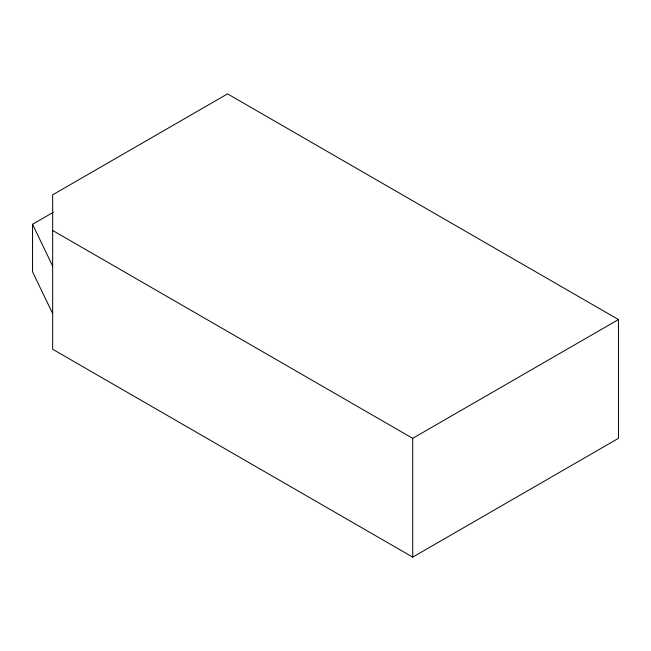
<?xml version="1.0" encoding="UTF-8"?>
<svg xmlns="http://www.w3.org/2000/svg" width="651" height="651" viewBox="0 0 651 651"><rect width="100%" height="100%" fill="white"/><g stroke="black" fill="none" stroke-linecap="round" stroke-linejoin="round"><path stroke-width="0.98" d="M52.666 313.619L32.55 271.784L32.55 224.27L53.366 212.259M52.666 230.47L412.71 438.343L618.45 319.56L618.45 438.343L412.71 557.126L52.666 349.253L52.666 194.836L227.549 93.874L618.45 319.56M32.55 224.27L52.666 266.113M412.71 438.343L412.71 557.126"/></g></svg>
